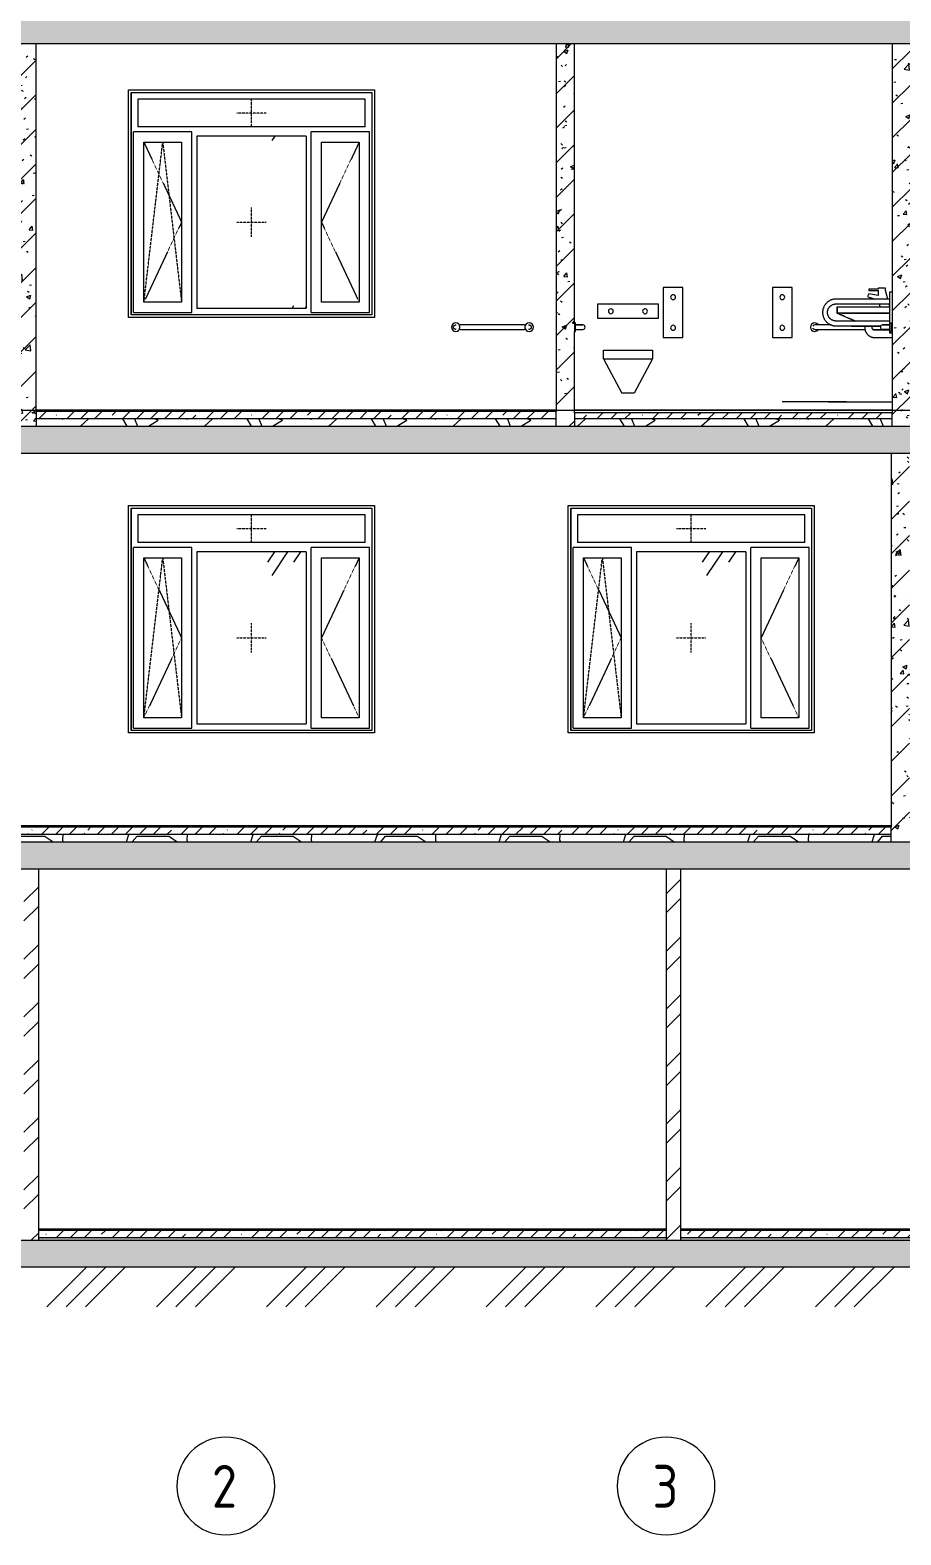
# Model space of a CAD drawing. Header units: millimetres. Extents: x -515342 to 330399, y -224905 to 507333.
# Drawn here: x 98951 to 106071, y 82231 to 94541 of the extents above; entities that cross this region are included whole.
import ezdxf

# ---------------------------------------------------------------- set-up
doc = ezdxf.new("R2010")
doc.units = ezdxf.units.MM
doc.linetypes.add('ASVP_Штриховая_ш2 п1', pattern=[3, 2, -1])
doc.layers.get('0').update_dxf_attribs({"lineweight": 0})
for name, color, linetype, lineweight in [('Линии', 7, 'Continuous', 0), ('Оборудование', 7, 'Continuous', 0), ('Окна', 7, 'Continuous', 0), ('Окна открывание', 7, 'Continuous', 0), ('Оси', 7, 'Continuous', 0), ('Перекрытие', 7, 'Continuous', 0), ('Сантехника', 7, 'Continuous', 0), ('Стены внутренние', 7, 'Continuous', 0), ('Стены перегородки', 7, 'Continuous', 0), ('Узлы', 7, 'Continuous', 0)]:
    doc.layers.add(name, color=color, linetype=linetype, lineweight=lineweight)
doc.styles.add('GOST Common', font='', dxfattribs={"width": 0.9, "height": 350})
doc.styles.get('GOST Common').set_extended_font_data('GOST Common')
pattern_1 = [(236.31, (49717.4, 8823.7), (-1777.9963, -3556.002), [641.07, -5769.6]), (236.31, (49752.95, 8717), (-1777.9963, -3556.002), [384.64, -6026.03]), (236.31, (49539.6, 8717), (-1777.9963, -3556.002), [384.64, -6026.03])]
pattern_2 = [(45, (136801.12, 95610.5), (-141.4214, 141.4214), [])]
pattern_3 = [(50, (136801.12, 95610.5), (364.368, -31.8783), [38.1, -419.1]), (355, (136801.12, 95610.5), (-70.486, 382.1133), [30.48, -335.28]), (100.451, (136831.5, 95607.84), (293.885, 350.2334), [32.38, -356.18]), (46.184, (136801.12, 95712.1), (542.1585, -84.086), [57.15, -628.65]), (96.636, (136846.3, 95705.1), (474.805, 494.8554), [48.57, -534.27]), (351.184, (136801.1, 95712.1), (474.81, 494.85), [45.72, -502.92]), (21, (136851.92, 95686.7), (303.2285, -204.5305), [38.1, -419.1]), (326, (136851.92, 95686.7), (123.604, 368.376), [30.48, -335.28]), (71.451, (136877.2, 95669.65), (426.834, 163.8427), [32.38, -356.18]), (37.5, (136801.12, 95610.49), (6.17665, 169.11015), [16.764, -314.452, 16.764, -323.596, -336.55]), (37.5, (136801.12, 95610.49), (6.17665, 169.11015), [-671.576, 16.764, -319.786]), (7.5, (136801.12, 95610.5), (133.6389, 200.3615), [16.764, -177.292, 16.764, -306.832, -128.27]), (7.5, (136801.12, 95610.5), (133.6389, 200.3615), [-517.652, 16.764, -111.506]), (327.5, (136687.84, 95610.49), (271.1818, -11.45836), [16.764, -110.236, 16.764, -379.476, -525.78]), (327.5, (136687.84, 95610.49), (271.1818, -11.45836), [-523.24, 16.764, -509.016]), (317.5, (136637.04, 95610.5), (296.2585, 50.8528), [16.764, -148.336, 16.764, -246.38, -373.38]), (317.5, (136637.04, 95610.5), (296.2585, 50.8528), [-428.244, 16.764, -356.616])]
pattern_4 = [(45, (136801.12, 95610.5), (-224.5064, 224.5064), []), (45, (137025.63, 95610.5), (-224.5064, 224.5064), [396.875, -79.375, 3.353, -76.022])]
pattern_5 = [(45, (136801.12, 95610.5), (-235.7317, 235.7317), []), (45, (136958.28, 95610.5), (-235.7317, 235.7317), [])]
pattern_6 = [(45, (136801.12, 95610.5), (-114.04925, 114.04925), []), (45, (136915.17, 95610.5), (-114.04925, 114.04925), [201.613, -40.323, 3.353, -36.97])]
pattern_7 = [(228.013, (137532.64, 96626.49), (-8127.96659, -9144.02968), [136.689, -13532.193]), (184.97, (137441.203, 96524.893), (12191.995474, 1016.05502), [234.562, -23221.62]), (132.51, (137207.52, 96504.57), (10159.91241, -11176.07977), [165.393, -16373.889]), (267.274, (136811.283, 96250.573), (1015.889526, 20320.005773), [213.602, -21146.575]), (292.834, (136801.123, 96037.213), (-5080.074175, 12191.97012), [209.453, -20735.923]), (357.274, (136882.403, 95844.173), (-20320.005773, 1015.889526), [213.602, -21146.575]), (37.694, (137095.763, 95834.013), (-13208.042725, -10159.944606), [282.477, -27965.247]), (72.255, (137319.283, 96006.733), (7112.12749, 22351.9589), [266.688, -26402.102]), (121.43, (137400.563, 96260.733), (-8128.10005, 13207.93827), [214.325, -21218.218]), (175.236, (137288.8, 96443.61), (11175.99406, -1016.06972), [244.685, -11989.575]), (222.397, (137044.963, 96463.933), (-12192.085586, -11175.907293), [316.431, -31326.709]), (138.814, (137817.12, 96240.41), (-7111.99222, 6096.00977), [108.002, -10692.226]), (171.469, (137735.843, 96311.533), (13207.991535, -2032.054043), [205.473, -20341.855]), (225, (137532.64, 96342), (1e-13, -1016.001), [143.684, -1293.157]), (203.199, (137461.52, 96463.93), (5079.98556, 2032.0367), [77.377, -7660.249]), (291.801, (137390.4, 96433.45), (-1015.9787, 3048.0072), [109.426, -5361.901]), (30.964, (137431.04, 96331.85), (3047.9913, 2032.0134), [177.728, -5746.519]), (161.565, (137583.44, 96423.3), (2031.999, -1016.0024), [128.515, -3084.36]), (16.39, (136801.12, 96433.453), (10159.97517, 3048.081194), [180.035, -17823.531]), (70.346, (136973.84, 96484.25), (-4064.03389, -11175.98797), [151.04, -14952.887]), (293.199, (137583.44, 96626.49), (-2032.0367, 5079.98556), [154.752, -7582.873]), (343.61, (137644.4, 96484.253), (-10159.97517, 3048.081194), [180.035, -17823.531]), (339.444, (136801.12, 95803.53), (-5080.00148, 2031.99615), [173.614, -8507.094]), (294.775, (136963.68, 95742.57), (-5079.97321, 11176.01259), [145.469, -14401.437]), (66.801, (137593.6, 95610.49), (2032.0367, 5079.98556), [154.752, -7582.873]), (17.354, (137654.56, 95752.73), (-13208.00149, -4063.99474), [170.313, -16860.951]), (69.444, (137095.76, 95610.49), (-2031.99615, -5080.00148), [86.807, -8593.901]), (101.31, (137532.64, 95610.5), (-1016.0048, 4063.9989), [51.806, -5128.797]), (165.964, (137522.48, 95661.3), (3048.0036, -1015.9877), [209.453, -3979.62]), (186.009, (137319.28, 95712.093), (10159.99987, 1015.999794), [194.107, -19216.546]), (303.69, (137431.04, 96240.4), (-1015.9976, 2032.0017), [146.53, -3516.71]), (353.157, (137512.323, 96118.493), (17271.99206, -2032.068835), [255.823, -25326.404]), (60.945, (137766.32, 96088.01), (-4064.04974, -7111.97225), [104.603, -10355.757]), (90, (137817.1, 96179.5), (-1016, 1016), [60.96, -955.04]), (120.256, (137298.96, 95742.57), (4063.94492, -7112.03103), [141.147, -13973.576]), (48.013, (137227.84, 95864.49), (8127.96659, 9144.02968), [273.377, -13395.505]), (0, (137410.7, 96067.7), (1016, 1016), [264.16, -751.84]), (325.305, (137674.88, 96067.69), (-10160.01873, 7111.97318), [160.644, -15903.726]), (254.055, (137806.96, 95976.25), (-1015.9713, -4064.0072), [147.932, -7248.66]), (207.646, (137766.323, 95834.013), (-19303.995784, -10160.00796), [240.858, -23844.986]), (175.426, (137552.963, 95722.253), (-13207.99929, 1016.017778), [254.812, -25226.339])]

# ---------------------------------------------------------------- blocks, each defined once
blk = doc.blocks.new('Окно_ПВХ_3Створки_1Фрамуга-верх - АР_Окно_ОП_1820_h_х1970_3ст2фр-в-V12-О_АР_П_Разрез 1-1')
at = {"layer": 'Окна'}
h = blk.add_hatch(dxfattribs=at)
h.set_pattern_fill('FP_5', color=256, style=0, pattern_type=2)
h.set_pattern_definition(pattern_1)
h.paths.add_polyline_path([(15325, 885), (15633, 885), (15633, 2193), (15325, 2193), (15325, 1193)])
at = {"layer": 'Окна открывание'}
h = blk.add_hatch(dxfattribs=at)
h.set_pattern_fill('FP_5', color=256, style=0, pattern_type=2)
h.set_pattern_definition(pattern_1)
h.paths.add_polyline_path([(15758, 836), (16652, 836), (16652, 2242), (15758, 2242), (15758, 929)])
at = {"layer": 'Окна', "color": 253, "true_color": 0xaaaaaa}
for p, q in [((15220, 2600), (17190, 2600)), ((15220, 2600), (15220, 780)), ((15220, 780), (15220, 2600)), ((15220, 2600), (17190, 2600)), ((17190, 2600), (17190, 780)), ((17190, 2600), (17190, 780)), ((17134, 2544), (15276, 2544)), ((15276, 2544), (15276, 2318)), ((17134, 2318), (17134, 2544)), ((15718, 2278), (15240, 2278)), ((15240, 800), (15240, 2278)), ((17134, 2318), (15276, 2318)), ((15718, 800), (15718, 2278)), ((15758, 2242), (15758, 836)), ((16652, 2242), (15758, 2242)), ((16652, 2242), (16652, 836)), ((17170, 2278), (16692, 2278)), ((16692, 800), (16692, 2278)), ((17170, 800), (17170, 2278)), ((15325, 2193), (15633, 2193)), ((15325, 885), (15325, 2193)), ((15633, 2193), (15633, 885)), ((16777, 2193), (17085, 2193)), ((16777, 885), (16777, 2193)), ((17085, 2193), (17085, 885)), ((15633, 885), (15325, 885)), ((17085, 885), (16777, 885)), ((17190, 780), (15220, 780)), ((17190, 780), (15220, 780)), ((15240, 800), (15718, 800)), ((15758, 836), (16652, 836)), ((16692, 800), (17170, 800))]:
    blk.add_line(p, q, dxfattribs=at)
at = {"layer": 'Окна открывание', "linetype": 'ASVP_Штриховая_ш2 п1'}
for p, q in [((16205, 2318), (16205, 2544)), ((16325, 2431), (16085, 2431)), ((15325, 885), (15479, 2193)), ((15325, 2193), (15633, 1539)), ((15479, 2193), (15633, 885)), ((17085, 2193), (16777, 1539)), ((16205, 1419), (16205, 1659)), ((15633, 1539), (15325, 885)), ((16085, 1539), (16325, 1539)), ((16777, 1539), (17085, 885))]:
    blk.add_line(p, q, dxfattribs=at)
blk = doc.blocks.new('Окно_ПВХ_3Створки_1Фрамуга-верх - АР_Окно_ОП_1820_h_х1970_3ст2фр-в-V13-О_АР_П_Разрез 1-1')
at = {"layer": 'Окна'}
h = blk.add_hatch(dxfattribs=at)
h.set_pattern_fill('FP_5', color=256, style=0, pattern_type=2)
h.set_pattern_definition(pattern_1)
h.paths.add_polyline_path([(11730.329244, 885), (12038.329244, 885), (12038.329244, 2193), (11730.329244, 2193), (11730.329244, 1193)])
at = {"layer": 'Окна открывание'}
h = blk.add_hatch(dxfattribs=at)
h.set_pattern_fill('FP_5', color=256, style=0, pattern_type=2)
h.set_pattern_definition(pattern_1)
h.paths.add_polyline_path([(12163.329244, 836), (13057.329244, 836), (13057.329244, 2242), (12163.329244, 2242), (12163.329244, 929.055762)])
at = {"layer": 'Окна', "color": 253, "true_color": 0xaaaaaa}
for p, q in [((11625.329244, 2600), (13595.329244, 2600)), ((11625.329244, 2600), (11625.329244, 780)), ((11625.329244, 780), (11625.329244, 2600)), ((11625.329244, 2600), (13595.329244, 2600)), ((13595.329244, 2600), (13595.329244, 780)), ((13595.329244, 2600), (13595.329244, 780)), ((13539.329244, 2544), (11681.329244, 2544)), ((11681.329244, 2544), (11681.329244, 2318)), ((13539.329244, 2318), (13539.329244, 2544)), ((12123.329244, 2278), (11645.329244, 2278)), ((11645.329244, 800), (11645.329244, 2278)), ((13539.329244, 2318), (11681.329244, 2318)), ((12123.329244, 800), (12123.329244, 2278)), ((12163.329244, 2242), (12163.329244, 836)), ((13057.329244, 2242), (12163.329244, 2242)), ((13057.329244, 2242), (13057.329244, 836)), ((13575.329244, 2278), (13097.329244, 2278)), ((13097.329244, 800), (13097.329244, 2278)), ((13575.329244, 800), (13575.329244, 2278)), ((11730.329244, 2193), (12038.329244, 2193)), ((11730.329244, 885), (11730.329244, 2193)), ((12038.329244, 2193), (12038.329244, 885)), ((13182.329244, 2193), (13490.329244, 2193)), ((13182.329244, 885), (13182.329244, 2193)), ((13490.329244, 2193), (13490.329244, 885)), ((12038.329244, 885), (11730.329244, 885)), ((13490.329244, 885), (13182.329244, 885)), ((13595.329244, 780), (11625.329244, 780)), ((13595.329244, 780), (11625.329244, 780)), ((11645.329244, 800), (12123.329244, 800)), ((12163.329244, 836), (13057.329244, 836)), ((13097.329244, 800), (13575.329244, 800))]:
    blk.add_line(p, q, dxfattribs=at)
at = {"layer": 'Окна открывание', "linetype": 'ASVP_Штриховая_ш2 п1'}
for p, q in [((12610.329244, 2318), (12610.329244, 2544)), ((12730.329244, 2431), (12490.329244, 2431)), ((11730.329244, 885), (11884.329244, 2193)), ((11730.329244, 2193), (12038.329244, 1539)), ((11884.329244, 2193), (12038.329244, 885)), ((13490.329244, 2193), (13182.329244, 1539)), ((12610.329244, 1419), (12610.329244, 1659)), ((12038.329244, 1539), (11730.329244, 885)), ((12490.329244, 1539), (12730.329244, 1539)), ((13182.329244, 1539), (13490.329244, 885))]:
    blk.add_line(p, q, dxfattribs=at)
blk = doc.blocks.new('Окно_ПВХ_3Створки_1Фрамуга-верх - АР_Окно_ОП_1820_h_х1970_3ст2фр-в-V29-О_АР_П_Разрез 1-1')
at = {"layer": 'Окна'}
h = blk.add_hatch(dxfattribs=at)
h.set_pattern_fill('FP_5', color=256, style=0, pattern_type=2)
h.set_pattern_definition(pattern_1)
h.paths.add_polyline_path([(11730.329244, 4285), (12038.329244, 4285), (12038.329244, 5593), (11730.329244, 5593), (11730.329244, 4593)])
at = {"layer": 'Окна открывание'}
h = blk.add_hatch(dxfattribs=at)
h.set_pattern_fill('FP_5', color=256, style=0, pattern_type=2)
h.set_pattern_definition(pattern_1)
h.paths.add_polyline_path([(12163.329244, 4236), (13057.329244, 4236), (13057.329244, 5642), (12163.329244, 5642), (12163.329244, 4329.055762)])
at = {"layer": 'Окна', "color": 253, "true_color": 0xaaaaaa}
for p, q in [((11625.329244, 6000), (13595.329244, 6000)), ((11625.329244, 6000), (11625.329244, 4180)), ((11625.329244, 4180), (11625.329244, 6000)), ((11625.329244, 6000), (13595.329244, 6000)), ((13539.329244, 5944), (11681.329244, 5944)), ((11681.329244, 5944), (11681.329244, 5718)), ((13539.329244, 5718), (13539.329244, 5944)), ((13595.329244, 6000), (13595.329244, 4180)), ((13595.329244, 6000), (13595.329244, 4180)), ((12123.329244, 5678), (11645.329244, 5678)), ((11645.329244, 4200), (11645.329244, 5678)), ((13539.329244, 5718), (11681.329244, 5718)), ((12123.329244, 4200), (12123.329244, 5678)), ((13575.329244, 5678), (13097.329244, 5678)), ((13097.329244, 4200), (13097.329244, 5678)), ((13575.329244, 4200), (13575.329244, 5678)), ((11730.329244, 5593), (12038.329244, 5593)), ((11730.329244, 4285), (11730.329244, 5593)), ((12038.329244, 5593), (12038.329244, 4285)), ((12163.329244, 5642), (12163.329244, 4236)), ((13057.329244, 5642), (12163.329244, 5642)), ((13057.329244, 5642), (13057.329244, 4236)), ((13182.329244, 5593), (13490.329244, 5593)), ((13182.329244, 4285), (13182.329244, 5593)), ((13490.329244, 5593), (13490.329244, 4285)), ((11645.329244, 4200), (12123.329244, 4200)), ((12038.329244, 4285), (11730.329244, 4285)), ((12163.329244, 4236), (13057.329244, 4236)), ((13097.329244, 4200), (13575.329244, 4200)), ((13490.329244, 4285), (13182.329244, 4285)), ((13595.329244, 4180), (11625.329244, 4180)), ((13595.329244, 4180), (11625.329244, 4180))]:
    blk.add_line(p, q, dxfattribs=at)
at = {"layer": 'Окна открывание', "linetype": 'ASVP_Штриховая_ш2 п1'}
for p, q in [((12610.329244, 5718), (12610.329244, 5944)), ((12730.329244, 5831), (12490.329244, 5831)), ((11730.329244, 4285), (11884.329244, 5593)), ((11730.329244, 5593), (12038.329244, 4939)), ((11884.329244, 5593), (12038.329244, 4285)), ((13490.329244, 5593), (13182.329244, 4939)), ((12610.329244, 4819), (12610.329244, 5059)), ((12038.329244, 4939), (11730.329244, 4285)), ((12490.329244, 4939), (12730.329244, 4939)), ((13182.329244, 4939), (13490.329244, 4285))]:
    blk.add_line(p, q, dxfattribs=at)
blk = doc.blocks.new('СД_Люблино_Фасады_rvt-1-О_АР_П_Разрез 1-1')
at = {"layer": 'Стены внутренние'}
for p, q in [((11605, 6020), (13615, 6020)), ((11605, 4160), (11605, 6020)), ((13615, 6020), (13615, 4160)), ((13615, 4160), (11605, 4160)), ((11605, 2620), (13615, 2620)), ((11605, 760), (11605, 2620)), ((13615, 2620), (13615, 760)), ((15200, 2620), (17210, 2620)), ((15200, 760), (15200, 2620)), ((17210, 2620), (17210, 760)), ((13615, 760), (11605, 760)), ((17210, 760), (15200, 760))]:
    blk.add_line(p, q, dxfattribs=at)
at = {"layer": 'Окна', "lineweight": 9}
for name in ['Окно_ПВХ_3Створки_1Фрамуга-верх - АР_Окно_ОП_1820_h_х1970_3ст2фр-в-V29-О_АР_П_Разрез 1-1', 'Окно_ПВХ_3Створки_1Фрамуга-верх - АР_Окно_ОП_1820_h_х1970_3ст2фр-в-V13-О_АР_П_Разрез 1-1', 'Окно_ПВХ_3Створки_1Фрамуга-верх - АР_Окно_ОП_1820_h_х1970_3ст2фр-в-V12-О_АР_П_Разрез 1-1']:
    blk.add_blockref(name, (0, 0), dxfattribs=at)
blk = doc.blocks.new('Опорный поручень - Опорный поручень для раковины-V3-О_АР_П_Разрез 1-1')
at = {"layer": 'Оборудование'}
for p, q in [((17830, 4310), (17390, 4310)), ((17830, 4115), (17830, 4370)), ((17830, 4370), (17850, 4370)), ((17390, 4270), (17830, 4270)), ((17830, 4130), (17390, 4130)), ((17390, 4090), (17755, 4090)), ((17830, 4030), (17830, 4045)), ((17850, 4030), (17830, 4030))]:
    blk.add_line(p, q, dxfattribs=at)
at = {"layer": 'Оборудование', "flags": 128}
for points in [[(17390, 4310), (17386, 4310), (17381, 4310), (17377, 4309), (17372, 4309), (17368, 4308), (17364, 4307), (17360, 4306), (17355, 4304), (17351, 4303), (17347, 4301), (17343, 4300), (17339, 4298), (17335, 4295), (17332, 4293), (17328, 4291), (17324, 4288), (17321, 4286), (17317, 4283), (17314, 4280), (17311, 4277), (17308, 4273), (17305, 4270), (17302, 4267), (17300, 4263), (17297, 4259), (17295, 4256), (17293, 4252), (17291, 4248), (17289, 4244), (17287, 4240), (17286, 4236), (17285, 4232), (17283, 4227), (17282, 4223), (17282, 4219), (17281, 4214), (17280, 4210), (17280, 4206), (17280, 4201), (17280, 4197), (17280, 4192), (17281, 4188), (17281, 4184), (17282, 4179), (17283, 4175), (17284, 4171), (17285, 4167), (17287, 4162), (17288, 4158), (17290, 4154), (17292, 4150), (17294, 4146), (17296, 4143), (17299, 4139), (17301, 4135), (17304, 4132), (17307, 4128), (17309, 4125), (17313, 4122), (17316, 4119), (17319, 4116), (17322, 4113), (17326, 4111), (17330, 4108), (17333, 4106), (17337, 4104), (17341, 4102), (17345, 4100), (17349, 4098), (17353, 4096), (17357, 4095), (17362, 4094), (17366, 4093), (17370, 4092), (17374, 4091), (17379, 4091), (17383, 4090), (17388, 4090), (17390, 4090)], [(17390, 4130), (17387, 4130), (17384, 4130), (17382, 4131), (17379, 4131), (17376, 4131), (17373, 4132), (17371, 4133), (17368, 4134), (17365, 4134), (17363, 4136), (17360, 4137), (17358, 4138), (17355, 4139), (17353, 4141), (17350, 4142), (17348, 4144), (17346, 4146), (17344, 4147), (17342, 4149), (17340, 4151), (17338, 4153), (17336, 4155), (17334, 4158), (17333, 4160), (17331, 4162), (17330, 4165), (17328, 4167), (17327, 4170), (17326, 4172), (17325, 4175), (17324, 4177), (17323, 4180), (17322, 4183), (17322, 4185), (17321, 4188), (17321, 4191), (17320, 4194), (17320, 4196), (17320, 4199), (17320, 4202), (17320, 4205), (17320, 4208), (17321, 4210), (17321, 4213), (17322, 4216), (17323, 4219), (17323, 4221), (17324, 4224), (17325, 4227), (17326, 4229), (17328, 4232), (17329, 4234), (17330, 4237), (17332, 4239), (17333, 4241), (17335, 4243), (17337, 4246), (17339, 4248), (17341, 4250), (17343, 4252), (17345, 4253), (17347, 4255), (17349, 4257), (17352, 4258), (17354, 4260), (17356, 4261), (17359, 4263), (17361, 4264), (17364, 4265), (17367, 4266), (17369, 4267), (17372, 4268), (17375, 4268), (17377, 4269), (17380, 4269), (17383, 4270), (17386, 4270), (17388, 4270), (17390, 4270)]]:
    blk.add_lwpolyline(points, dxfattribs=at)
blk = doc.blocks.new('Раковина для МГН 600х450 - Раковина для МГН 600х450-V182-О_АР_П_Разрез 1-1')
at = {"layer": 'Сантехника'}
for p, q in [((17659, 4353), (17646, 4332)), ((17646, 4332), (17668, 4319)), ((17734, 4390), (17659, 4390)), ((17659, 4390), (17659, 4380)), ((17659, 4380), (17734, 4380)), ((17734, 4340), (17659, 4353)), ((17668, 4319), (17671, 4323)), ((17671, 4323), (17707, 4310)), ((17794, 4400), (17734, 4400)), ((17734, 4400), (17734, 4390)), ((17734, 4380), (17734, 4340)), ((17794, 4380), (17794, 4400)), ((17813, 4310), (17794, 4380)), ((17399, 4245), (17399, 4195)), ((17399, 4245), (17399, 4195)), ((17399, 4245), (17399, 4245)), ((17399, 4245), (17439, 4245)), ((17399, 4195), (17399, 4245)), ((17402, 4195), (17399, 4195)), ((17399, 4195), (17399, 4195)), ((17459, 4169), (17399, 4195)), ((17399, 4195), (17550, 4130)), ((17399, 4195), (17399, 4195)), ((17399, 4195), (17399, 4195)), ((17443, 4176), (17399, 4195)), ((17417, 4195), (17403, 4195)), ((17439, 4195), (17418, 4195)), ((17439, 4245), (17830, 4245)), ((17830, 4195), (17439, 4195)), ((17439, 4195), (17830, 4195)), ((17742, 4270), (17749, 4245)), ((17830, 4245), (17823, 4270)), ((17550, 4130), (17494, 4154)), ((17655, 4085), (17516, 4085)), ((17625, 4085), (17625, 4075)), ((17643, 4090), (17655, 4085)), ((17753, 4085), (17655, 4085)), ((17685, 4075), (17685, 4085)), ((17830, 4055), (17705, 4055)), ((17705, 3995), (17850, 3995))]:
    blk.add_line(p, q, dxfattribs=at)
at = {"layer": 'Сантехника', "flags": 128}
for points in [[(17625, 4075), (17625, 4072), (17625, 4069), (17626, 4065), (17626, 4062), (17627, 4059), (17627, 4056), (17628, 4053), (17629, 4050), (17630, 4047), (17631, 4044), (17633, 4041), (17634, 4038), (17636, 4035), (17637, 4033), (17639, 4030), (17641, 4027), (17643, 4025), (17645, 4022), (17647, 4020), (17649, 4018), (17652, 4015), (17654, 4013), (17657, 4011), (17659, 4009), (17662, 4008), (17665, 4006), (17667, 4004), (17670, 4003), (17673, 4002), (17676, 4000), (17679, 3999), (17682, 3998), (17685, 3998), (17688, 3997), (17691, 3996), (17695, 3996), (17698, 3995), (17701, 3995), (17704, 3995), (17705, 3995)], [(17705, 4055), (17704, 4055), (17703, 4055), (17703, 4055), (17702, 4055), (17701, 4055), (17700, 4056), (17699, 4056), (17699, 4056), (17698, 4056), (17697, 4057), (17696, 4057), (17696, 4057), (17695, 4058), (17694, 4058), (17694, 4058), (17693, 4059), (17692, 4059), (17692, 4060), (17691, 4061), (17691, 4061), (17690, 4062), (17690, 4062), (17689, 4063), (17689, 4064), (17688, 4064), (17688, 4065), (17687, 4066), (17687, 4066), (17687, 4067), (17686, 4068), (17686, 4069), (17686, 4069), (17686, 4070), (17685, 4071), (17685, 4072), (17685, 4072), (17685, 4073), (17685, 4074), (17685, 4075), (17685, 4075)]]:
    blk.add_lwpolyline(points, dxfattribs=at)
blk = doc.blocks.new('Опорный поручень - Откидной поручень для унитаза-V175-О_АР_П_Разрез 1-1')
at = {"layer": 'Оборудование'}
for p, q in [((89080, 4405), (88920, 4405)), ((88920, 4405), (88920, 3995)), ((89080, 3995), (89080, 4405)), ((88920, 3995), (89080, 3995))]:
    blk.add_line(p, q, dxfattribs=at)
for centre, start, end in [((89000, 4325), 90, 270), ((89000, 4325), 270, 90), ((89000, 4075), 90, 270), ((89000, 4075), 270, 90)]:
    blk.add_arc(centre, 20, start, end, dxfattribs=at)
blk = doc.blocks.new('МГН_Санузел_Поручень горизонтальный - АР_Сантехнические приборы_МГН_Поручень горизонтальный-V7-О_АР_П_Разрез 1-1')
at = {"layer": 'Сантехника'}
for p, q in [((49015, 4115), (49015, 4045)), ((49025, 4115), (49015, 4115)), ((49025, 4115), (49015, 4115)), ((49015, 4115), (49015, 4045)), ((49025, 4098), (49025, 4115)), ((49025, 4045), (49025, 4115)), ((49085, 4098), (49025, 4098)), ((49025, 4098), (49085, 4098)), ((49015, 4045), (49025, 4045)), ((49025, 4045), (49015, 4045)), ((49025, 4062), (49085, 4062)), ((49025, 4045), (49025, 4062)), ((49025, 4062), (49085, 4062))]:
    blk.add_line(p, q, dxfattribs=at)
blk.add_arc((49085, 4080), 18, 270, 90, dxfattribs=at)
blk.add_arc((49085, 4080), 18, 270, 90, dxfattribs=at)
blk = doc.blocks.new('Унитаз - Общественные _МГН_ - Объем смыва более 6_1 л-8752277-О_АР_П_Разрез 1-1')
at = {"layer": 'Сантехника'}
for p, q in [((88335, 750), (88335, 870)), ((88335, 870), (88827, 870)), ((88827, 870), (88827, 750)), ((88827, 750), (88335, 750)), ((88381, 420), (88381, 492)), ((88381, 492), (88781, 492)), ((88781, 492), (88781, 420)), ((88381, 420), (88781, 420)), ((88381, 420), (88531, 140)), ((88381, 420), (88781, 420)), ((88781, 420), (88631, 140)), ((88631, 140), (88531, 140))]:
    blk.add_line(p, q, dxfattribs=at)
for centre, start, end in [((88441, 810), 0, 180), ((88441, 810), 180, 360), ((88721, 810), 360, 180), ((88721, 810), 180, 360)]:
    blk.add_arc(centre, 20, start, end, dxfattribs=at)
for points in [[(88438, 830), (88438, 830), (88437, 830), (88437, 830)], [(88437, 790), (88437, 790), (88438, 790), (88438, 790)], [(88444, 830), (88444, 830), (88443, 830), (88443, 830)], [(88443, 790), (88443, 790), (88444, 790), (88444, 790)], [(88718, 830), (88718, 830), (88718, 830), (88717, 830)], [(88717, 790), (88718, 790), (88718, 790), (88718, 790)], [(88724, 830), (88724, 830), (88723, 830), (88723, 830)], [(88723, 790), (88723, 790), (88724, 790), (88724, 790)]]:
    blk.add_open_spline(points, degree=3, dxfattribs=at)
blk = doc.blocks.new('2D_Трап_1200хх900 - АР_Сантехнические приборы_Трап-10140933-О_АР_П_Разрез 1-1')
at = {"layer": 'Сантехника'}
for p, q in [((90255, 70), (89880, 70)), ((90255, 70), (89880, 70)), ((90405, 70), (90255, 70)), ((90255, 70), (90405, 70)), ((90405, 70), (90780, 70)), ((90405, 70), (90780, 70))]:
    blk.add_line(p, q, dxfattribs=at)
blk = doc.blocks.new('МГН_Санузел_Поручень горизонтальный - АР_Сантехнические приборы_МГН_Поручень горизонтальный-V183-О_АР_П_Разрез 1-1')
at = {"layer": 'Сантехника'}
for p, q in [((17351, 4098), (17255, 4098)), ((17255, 4062), (17628, 4062)), ((17690, 4062), (17770, 4062))]:
    blk.add_line(p, q, dxfattribs=at)
at = {"layer": 'Сантехника', "flags": 128}
for points in [[(17255, 4098), (17253, 4098), (17252, 4098), (17250, 4098), (17249, 4098), (17247, 4098), (17245, 4098), (17244, 4098), (17242, 4098), (17241, 4098), (17239, 4098), (17238, 4098), (17237, 4098), (17235, 4098), (17234, 4098), (17232, 4098), (17231, 4098), (17230, 4098), (17229, 4098), (17227, 4098), (17226, 4098), (17225, 4098), (17224, 4098), (17223, 4098), (17222, 4098), (17221, 4098), (17221, 4098), (17220, 4098), (17219, 4098), (17218, 4098), (17218, 4098), (17217, 4098), (17217, 4098), (17216, 4098), (17216, 4098), (17216, 4098), (17215, 4098), (17215, 4098), (17215, 4098), (17215, 4098), (17215, 4098)], [(17215, 4062), (17215, 4062), (17215, 4062), (17215, 4062), (17216, 4062), (17216, 4062), (17216, 4062), (17217, 4062), (17217, 4062), (17218, 4062), (17218, 4062), (17219, 4062), (17220, 4062), (17220, 4062), (17221, 4062), (17222, 4062), (17223, 4062), (17224, 4062), (17225, 4062), (17226, 4062), (17227, 4062), (17228, 4062), (17230, 4062), (17231, 4062), (17232, 4062), (17233, 4062), (17235, 4062), (17236, 4062), (17238, 4062), (17239, 4062), (17241, 4062), (17242, 4062), (17244, 4062), (17245, 4062), (17247, 4062), (17248, 4062), (17250, 4062), (17251, 4062), (17253, 4062), (17255, 4062), (17255, 4062)]]:
    blk.add_lwpolyline(points, dxfattribs=at)
at = {"layer": 'Сантехника'}
for centre, radius, start, end in [((17215, 4080), 35, 90, 270), ((17215, 4080), 18, 90, 150), ((17215, 4080), 18, 210, 225), ((17215, 4080), 18, 240, 270), ((17215, 4080), 35, 30.1902, 90), ((17215, 4080), 18, 81.5405, 90), ((17215, 4080), 35, 270, 329.8098), ((17215, 4080), 18, 270, 279.7805), ((17815, 4080), 35, 211.0347, 225)]:
    blk.add_arc(centre, radius, start, end, dxfattribs=at)
blk = doc.blocks.new('МГН_Санузел_Поручень горизонтальный - АР_Сантехнические приборы_МГН_Поручень горизонтальный-3156318-О_АР_П_Разрез 1-1')
at = {"layer": 'Сантехника'}
for p, q in [((93460, 698), (93520, 698)), ((93520, 698), (93460, 698)), ((93520, 662), (93460, 662)), ((93520, 662), (93460, 662)), ((93520, 698), (93520, 715)), ((93520, 715), (93530, 715)), ((93520, 715), (93530, 715)), ((93520, 645), (93520, 715)), ((93520, 645), (93520, 662)), ((93530, 645), (93520, 645)), ((93520, 645), (93530, 645)), ((93530, 715), (93530, 645)), ((93530, 715), (93530, 645))]:
    blk.add_line(p, q, dxfattribs=at)
blk.add_arc((93460, 680), 18, 90, 270, dxfattribs=at)
blk.add_arc((93460, 680), 18, 90, 270, dxfattribs=at)
blk = doc.blocks.new('МГН_Санузел_Поручень горизонтальный - АР_Сантехнические приборы_МГН_Поручень горизонтальный_на дверь-10674815-О_АР_П_Разрез 1-1')
at = {"layer": 'Сантехника'}
for p, q in [((94460, 698), (93940, 698)), ((93940, 662), (94460, 662))]:
    blk.add_line(p, q, dxfattribs=at)
at = {"layer": 'Сантехника', "flags": 128}
for points in [[(93899, 662), (93899, 662), (93898, 662), (93897, 662), (93896, 662), (93896, 663), (93895, 663), (93894, 663), (93894, 663), (93893, 663), (93892, 664), (93892, 664), (93891, 664), (93890, 665), (93890, 665), (93889, 666), (93889, 666), (93888, 666), (93888, 667), (93887, 667), (93887, 668), (93886, 669), (93886, 669), (93885, 670), (93885, 670), (93884, 671), (93884, 672), (93884, 672), (93883, 673), (93883, 673), (93883, 674), (93883, 675), (93883, 676), (93882, 676), (93882, 677), (93882, 678), (93882, 678), (93882, 679), (93882, 680), (93882, 681), (93882, 681), (93882, 682), (93882, 683), (93882, 683), (93882, 684), (93883, 685), (93883, 685), (93883, 686), (93883, 687), (93884, 687), (93884, 688), (93884, 689), (93885, 689), (93885, 690), (93885, 691), (93886, 691), (93886, 692), (93887, 692), (93887, 693), (93888, 693), (93888, 694), (93889, 694), (93890, 695), (93890, 695), (93891, 695), (93891, 696), (93892, 696), (93893, 696), (93893, 697), (93894, 697), (93895, 697), (93895, 697), (93896, 698), (93897, 698), (93897, 698), (93898, 698), (93899, 698), (93900, 698)], [(93900, 698), (93900, 698), (93900, 698), (93901, 698), (93901, 698), (93901, 698), (93902, 698), (93902, 698), (93903, 698), (93903, 698), (93904, 698), (93905, 698)], [(93904, 662), (93903, 662), (93903, 662), (93902, 662), (93902, 662), (93901, 662), (93901, 662), (93901, 662), (93900, 662), (93900, 662), (93900, 662), (93900, 662)], [(93930, 698), (93932, 698), (93933, 698), (93935, 698), (93936, 698), (93938, 698), (93940, 698), (93940, 698)], [(93940, 662), (93938, 662), (93937, 662), (93935, 662), (93934, 662), (93932, 662), (93930, 662)], [(94460, 698), (94462, 698), (94463, 698), (94465, 698), (94466, 698), (94468, 698), (94470, 698)], [(94470, 662), (94468, 662), (94467, 662), (94465, 662), (94464, 662), (94462, 662), (94460, 662), (94460, 662)], [(94500, 662), (94500, 662), (94500, 662), (94499, 662), (94499, 662), (94499, 662), (94498, 662), (94498, 662), (94497, 662), (94497, 662), (94496, 662), (94495, 662)], [(94496, 698), (94497, 698), (94497, 698), (94498, 698), (94498, 698), (94499, 698), (94499, 698), (94499, 698), (94500, 698), (94500, 698), (94500, 698), (94500, 698)], [(94501, 698), (94501, 698), (94502, 698), (94503, 698), (94504, 698), (94504, 697), (94505, 697), (94506, 697), (94506, 697), (94507, 697), (94508, 696), (94508, 696), (94509, 696), (94510, 695), (94510, 695), (94511, 694), (94511, 694), (94512, 694), (94512, 693), (94513, 693), (94513, 692), (94514, 691), (94514, 691), (94515, 690), (94515, 690), (94516, 689), (94516, 688), (94516, 688), (94517, 687), (94517, 687), (94517, 686), (94517, 685), (94517, 684), (94518, 684), (94518, 683), (94518, 682), (94518, 682), (94518, 681), (94518, 680), (94518, 679), (94518, 679), (94518, 678), (94518, 677), (94518, 677), (94518, 676), (94517, 675), (94517, 675), (94517, 674), (94517, 673), (94516, 673), (94516, 672), (94516, 671), (94515, 671), (94515, 670), (94515, 669), (94514, 669), (94514, 668), (94513, 668), (94513, 667), (94512, 667), (94512, 666), (94511, 666), (94510, 665), (94510, 665), (94509, 665), (94509, 664), (94508, 664), (94507, 664), (94507, 663), (94506, 663), (94505, 663), (94505, 663), (94504, 662), (94503, 662), (94503, 662), (94502, 662), (94501, 662), (94500, 662)]]:
    blk.add_lwpolyline(points, dxfattribs=at)
at = {"layer": 'Сантехника'}
for centre, start, end in [((93900, 680), 90, 270), ((93900, 680), 270, 90), ((94500, 680), 90, 270), ((94500, 680), 270, 90)]:
    blk.add_arc(centre, 35, start, end, dxfattribs=at)
blk = doc.blocks.new('Ось сетки - Круг_Ø8 мм-6577-О_АР_П_Разрез 1-1')
at = {"layer": 'Оси'}
for start, end in [(360, 180), (180, 360)]:
    blk.add_arc((0, -5400), 400, start, end, dxfattribs=at)

msp = doc.modelspace()

# ---------------------------------------------------------------- hatches: boundary and pattern name
at = {"layer": 'Перекрытие'}
h = msp.add_hatch(dxfattribs=at)
h.set_pattern_fill('FP_1', color=256, style=0, pattern_type=2)
h.set_pattern_definition(pattern_4)
h.paths.add_polyline_path([(87845.5296, 94431.3929), (137410.5296, 94431.3929), (137410.5296, 94651.3929), (87845.5296, 94651.3929), (87845.5296, 94435.9791)])
h.paths.add_polyline_path([(141249.4004, 94431.3929), (190085.5296, 94431.3929), (190085.5296, 94651.3929), (140610.5296, 94651.3929), (140610.5296, 94431.3929), (141042.2088, 94431.3929)])
h = msp.add_hatch(dxfattribs=at)
h.set_pattern_fill('FP_19', color=256, style=0, pattern_type=2)
h.set_pattern_definition(pattern_6)
h.paths.add_polyline_path([(102711.7652, 91421.3929), (103250.5296, 91421.3929), (103250.5296, 91429.3929), (99000.5296, 91429.3929), (99000.5296, 91421.3929), (101882.9989, 91421.3929)])
h = msp.add_hatch(dxfattribs=at)
h.set_pattern_fill('FP_19', color=256, style=0, pattern_type=2)
h.set_pattern_definition(pattern_6)
h.paths.add_polyline_path([(102711.7652, 91361.3929), (103250.5296, 91361.3929), (103250.5296, 91421.3929), (99000.5296, 91421.3929), (99000.5296, 91361.3929), (101882.9989, 91361.3929)])
h = msp.add_hatch(dxfattribs=at)
h.set_pattern_fill('FP_23', color=256, style=0, pattern_type=2)
h.set_pattern_definition(pattern_7)
h.paths.add_polyline_path([(102711.7652, 91301.3929), (103250.5296, 91301.3929), (103250.5296, 91361.3929), (99000.5296, 91361.3929), (99000.5296, 91301.3929), (101882.9989, 91301.3929)])
h = msp.add_hatch(dxfattribs=at)
h.set_pattern_fill('FP_19', color=256, style=0, pattern_type=2)
h.set_pattern_definition(pattern_6)
h.paths.add_polyline_path([(105198.0643, 91361.3929), (106000.5296, 91361.3929), (106000.5296, 91411.3929), (103400.5296, 91411.3929), (103400.5296, 91361.3929), (104369.2979, 91361.3929)])
h = msp.add_hatch(dxfattribs=at)
h.set_pattern_fill('FP_23', color=256, style=0, pattern_type=2)
h.set_pattern_definition(pattern_7)
h.paths.add_polyline_path([(105198.0643, 91301.3929), (106000.5296, 91301.3929), (106000.5296, 91361.3929), (103400.5296, 91361.3929), (103400.5296, 91301.3929), (104369.2979, 91301.3929)])
h = msp.add_hatch(dxfattribs=at)
h.set_pattern_fill('FP_1', color=256, style=0, pattern_type=2)
h.set_pattern_definition(pattern_4)
h.paths.add_polyline_path([(190085.5296, 91081.3929), (190085.5296, 91301.3929), (141000.5296, 91301.3929), (141000.5296, 91081.3929), (189732.2317, 91081.3929)])
h.paths.add_polyline_path([(87845.5296, 91081.3929), (137020.5296, 91081.3929), (137020.5296, 91301.3929), (87845.5296, 91301.3929)])
h = msp.add_hatch(dxfattribs=at)
h.set_pattern_fill('FP_19', color=256, style=0, pattern_type=2)
h.set_pattern_definition(pattern_6)
h.paths.add_polyline_path([(105198.0643, 88021.3929), (105990.5296, 88021.3929), (105990.5296, 88029.3929), (91995.5296, 88029.3929), (91995.5296, 88021.3929), (104369.2979, 88021.3929)])
h = msp.add_hatch(dxfattribs=at)
h.set_pattern_fill('FP_19', color=256, style=0, pattern_type=2)
h.set_pattern_definition(pattern_6)
h.paths.add_polyline_path([(105198.0643, 87961.3929), (105990.5296, 87961.3929), (105990.5296, 88021.3929), (91995.5296, 88021.3929), (91995.5296, 87961.3929), (104369.2979, 87961.3929)])
h = msp.add_hatch(dxfattribs=at)
h.set_pattern_fill('FP_1', color=256, style=0, pattern_type=2)
h.set_pattern_definition(pattern_4)
h.paths.add_polyline_path([(88345.5296, 87681.3929), (189585.5296, 87681.3929), (189585.5296, 87901.3929), (88345.5296, 87901.3929)])
h = msp.add_hatch(dxfattribs=at)
h.set_pattern_fill('FP_23', color=256, style=0, pattern_type=2)
h.set_pattern_definition(pattern_7)
h.paths.add_polyline_path([(105198.0643, 87901.3929), (105990.5296, 87901.3929), (105990.5296, 87961.3929), (91995.5296, 87961.3929), (91995.5296, 87901.3929), (104369.2979, 87901.3929)])
h = msp.add_hatch(dxfattribs=at)
h.set_pattern_fill('FP_19', color=256, style=0, pattern_type=2)
h.set_pattern_definition(pattern_6)
h.paths.add_polyline_path([(99020.5296, 84721.3929), (104150.5296, 84721.3929), (104150.5296, 84729.3929), (99020.5296, 84729.3929)])
h = msp.add_hatch(dxfattribs=at)
h.set_pattern_fill('FP_19', color=256, style=0, pattern_type=2)
h.set_pattern_definition(pattern_6)
h.paths.add_polyline_path([(99020.5296, 84661.3929), (104150.5296, 84661.3929), (104150.5296, 84721.3929), (99020.5296, 84721.3929)])
h = msp.add_hatch(dxfattribs=at)
h.set_pattern_fill('FP_19', color=256, style=0, pattern_type=2)
h.set_pattern_definition(pattern_6)
h.paths.add_polyline_path([(112656.9614, 84721.3929), (113235.5296, 84721.3929), (113235.5296, 84729.3929), (104270.5296, 84729.3929), (104270.5296, 84721.3929), (109341.896, 84721.3929)])
h = msp.add_hatch(dxfattribs=at)
h.set_pattern_fill('FP_19', color=256, style=0, pattern_type=2)
h.set_pattern_definition(pattern_6)
h.paths.add_polyline_path([(112656.9614, 84661.3929), (113235.5296, 84661.3929), (113235.5296, 84721.3929), (104270.5296, 84721.3929), (104270.5296, 84661.3929), (109341.896, 84661.3929)])
h = msp.add_hatch(dxfattribs=at)
h.set_pattern_fill('FP_1', color=256, style=0, pattern_type=2)
h.set_pattern_definition(pattern_4)
h.paths.add_polyline_path([(188903.4654, 84421.3929), (189585.5296, 84421.3929), (189585.5296, 84641.3929), (88345.5296, 84641.3929), (88345.5296, 84421.3929), (185588.4, 84421.3929)])
for points in [[(99020.5296, 84641.3929), (104150.5296, 84641.3929), (104150.5296, 84661.3929), (99020.5296, 84661.3929)], [(112656.9614, 84641.3929), (113235.5296, 84641.3929), (113235.5296, 84661.3929), (104270.5296, 84661.3929), (104270.5296, 84641.3929), (109341.896, 84641.3929)]]:
    msp.add_hatch(color=256, dxfattribs=at).paths.add_polyline_path(points)
at = {"layer": 'Стены внутренние'}
h = msp.add_hatch(dxfattribs=at)
h.set_pattern_fill('FP_2', color=256, style=0, pattern_type=2)
h.set_pattern_definition(pattern_2)
h.paths.add_polyline_path([(99000.5296, 91301.3929), (99000.5296, 94431.3929), (98850.5296, 94431.3929), (98850.5296, 91301.3929)])
h = msp.add_hatch(dxfattribs=at)
h.set_pattern_fill('FP_3', color=256, style=0, pattern_type=2)
h.set_pattern_definition(pattern_3)
h.paths.add_polyline_path([(99000.5296, 91301.3929), (99000.5296, 94431.3929), (98850.5296, 94431.3929), (98850.5296, 91301.3929)])
h = msp.add_hatch(dxfattribs=at)
h.set_pattern_fill('FP_2', color=256, style=0, pattern_type=2)
h.set_pattern_definition(pattern_2)
h.paths.add_polyline_path([(103250.5296, 91301.3929), (103400.5296, 91301.3929), (103400.5296, 94431.3929), (103250.5296, 94431.3929), (103250.5296, 91481.9777)])
h = msp.add_hatch(dxfattribs=at)
h.set_pattern_fill('FP_3', color=256, style=0, pattern_type=2)
h.set_pattern_definition(pattern_3)
h.paths.add_polyline_path([(103250.5296, 91301.3929), (103400.5296, 91301.3929), (103400.5296, 94431.3929), (103250.5296, 94431.3929), (103250.5296, 91481.9777)])
h = msp.add_hatch(dxfattribs=at)
h.set_pattern_fill('FP_2', color=256, style=0, pattern_type=2)
h.set_pattern_definition(pattern_2)
h.paths.add_polyline_path([(106026.8306, 91301.3929), (106150.5296, 91301.3929), (106150.5296, 94431.3929), (106000.5296, 94431.3929), (106000.5296, 91301.3929)])
h = msp.add_hatch(dxfattribs=at)
h.set_pattern_fill('FP_3', color=256, style=0, pattern_type=2)
h.set_pattern_definition(pattern_3)
h.paths.add_polyline_path([(106026.8306, 91301.3929), (106150.5296, 91301.3929), (106150.5296, 94431.3929), (106000.5296, 94431.3929), (106000.5296, 91301.3929)])
h = msp.add_hatch(dxfattribs=at)
h.set_pattern_fill('FP_2', color=256, style=0, pattern_type=2)
h.set_pattern_definition(pattern_2)
h.paths.add_polyline_path([(106026.8306, 87901.3929), (106140.5296, 87901.3929), (106140.5296, 91081.3929), (105990.5296, 91081.3929), (105990.5296, 87901.3929)])
h = msp.add_hatch(dxfattribs=at)
h.set_pattern_fill('FP_3', color=256, style=0, pattern_type=2)
h.set_pattern_definition(pattern_3)
h.paths.add_polyline_path([(106026.8306, 87901.3929), (106140.5296, 87901.3929), (106140.5296, 91081.3929), (105990.5296, 91081.3929), (105990.5296, 87901.3929)])
h = msp.add_hatch(dxfattribs=at)
h.set_pattern_fill('FP_18', color=256, style=0, pattern_type=2)
h.set_pattern_definition(pattern_5)
h.paths.add_polyline_path([(99020.5296, 84641.3929), (99020.5296, 87681.3929), (98900.5296, 87681.3929), (98900.5296, 84641.3929)])
h = msp.add_hatch(dxfattribs=at)
h.set_pattern_fill('FP_18', color=256, style=0, pattern_type=2)
h.set_pattern_definition(pattern_5)
h.paths.add_polyline_path([(104270.5296, 84641.3929), (104270.5296, 87681.3929), (104150.5296, 87681.3929), (104150.5296, 84641.3929)])
at = {"layer": 'Узлы'}
h = msp.add_hatch(dxfattribs=at)
h.set_pattern_fill('FP_24', color=256, style=0, pattern_type=2)
h.set_pattern_definition([(45, (136801.1, 95610.5), (-449.013, 449.013), []), (45, (136959.9, 95610.5), (0, 898.0256), []), (45, (136642.4, 95610.5), (0, 898.0256), [])])
h.paths.add_polyline_path([(140835.0172, 84096.9743), (192218.5308, 84096.9743), (192218.5308, 86651.3929), (191985.5296, 86651.3929), (191985.5296, 84951.3929), (190085.5296, 84951.3929), (190085.5296, 84421.3929), (87850.5296, 84421.3929), (87850.5296, 87031.3929), (87745.5296, 87031.3929), (87745.5296, 88231.3929), (86136.4383, 88231.3929), (86136.4383, 84096.9743), (139177.4845, 84096.9743)])

# ---------------------------------------------------------------- linework, layer by layer
at = {"layer": 'Линии'}
for p, q in [((88345.5296, 91431.3929), (137020.5296, 91431.3929)), ((190085.5296, 84421.3929), (87850.5296, 84421.3929))]:
    msp.add_line(p, q, dxfattribs=at)
at = {"layer": 'Перекрытие'}
for p, q in [((87845.5296, 94431.3929), (137410.5296, 94431.3929)), ((103250.5296, 91431.3929), (99000.5296, 91431.3929)), ((103250.5296, 91429.3929), (99000.5296, 91429.3929)), ((99000.5296, 91421.3929), (99000.5296, 91301.3929)), ((103250.5296, 91421.3929), (99000.5296, 91421.3929)), ((103250.5296, 91361.3929), (99000.5296, 91361.3929)), ((103250.5296, 91301.3929), (103250.5296, 91421.3929)), ((106000.5296, 91431.3929), (103400.5296, 91431.3929)), ((103400.5296, 91411.3929), (103400.5296, 91301.3929)), ((106000.5296, 91411.3929), (103400.5296, 91411.3929)), ((106000.5296, 91361.3929), (103400.5296, 91361.3929)), ((106000.5296, 91301.3929), (106000.5296, 91411.3929)), ((87845.5296, 91301.3929), (137020.5296, 91301.3929)), ((87845.5296, 91081.3929), (137020.5296, 91081.3929)), ((105990.5296, 88031.3929), (91995.5296, 88031.3929)), ((105990.5296, 88029.3929), (91995.5296, 88029.3929)), ((105990.5296, 88021.3929), (91995.5296, 88021.3929)), ((105990.5296, 87901.3929), (105990.5296, 88021.3929)), ((88345.5296, 87901.3929), (143415.5296, 87901.3929)), ((105990.5296, 87961.3929), (91995.5296, 87961.3929)), ((88345.5296, 87681.3929), (143415.5296, 87681.3929)), ((104150.5296, 84731.3929), (99020.5296, 84731.3929)), ((104150.5296, 84729.3929), (99020.5296, 84729.3929)), ((104150.5296, 84721.3929), (99020.5296, 84721.3929)), ((113235.5296, 84731.3929), (104270.5296, 84731.3929)), ((113235.5296, 84729.3929), (104270.5296, 84729.3929)), ((113235.5296, 84721.3929), (104270.5296, 84721.3929)), ((88345.5296, 84641.3929), (189585.5296, 84641.3929)), ((104150.5296, 84661.3929), (99020.5296, 84661.3929)), ((113235.5296, 84661.3929), (104270.5296, 84661.3929))]:
    msp.add_line(p, q, dxfattribs=at)
at = {"layer": 'Стены перегородки'}
for p, q in [((99000.5296, 91421.3929), (99000.5296, 94431.3929)), ((103250.5296, 94431.3929), (103250.5296, 91421.3929)), ((103400.5296, 92146.3929), (103400.5296, 94431.3929)), ((106000.5296, 94431.3929), (106000.5296, 91411.3929)), ((103400.5296, 91411.3929), (103400.5296, 92076.3929)), ((105990.5296, 91081.3929), (105990.5296, 88021.3929)), ((99020.5296, 84641.3929), (99020.5296, 87681.3929)), ((104150.5296, 87681.3929), (104150.5296, 84641.3929)), ((104270.5296, 84641.3929), (104270.5296, 87681.3929))]:
    msp.add_line(p, q, dxfattribs=at)

# ---------------------------------------------------------------- block references
msp.add_blockref('СД_Люблино_Фасады_rvt-1-О_АР_П_Разрез 1-1', (88150.5296, 88031.3929))
at = {"layer": 'Оборудование'}
for name, p in [('Опорный поручень - Откидной поручень для унитаза-V175-О_АР_П_Разрез 1-1', (15208.0296, 88031.3929)), ('Опорный поручень - Откидной поручень для унитаза-V175-О_АР_П_Разрез 1-1', (16100.5296, 88031.3929)), ('Опорный поручень - Опорный поручень для раковины-V3-О_АР_П_Разрез 1-1', (88150.5296, 88031.3929))]:
    msp.add_blockref(name, p, dxfattribs=at)
at = {"layer": 'Оси'}
for p in [(100550.5296, 88031.3929), (104150.5296, 88031.3929)]:
    msp.add_blockref('Ось сетки - Круг_Ø8 мм-6577-О_АР_П_Разрез 1-1', p, dxfattribs=at)
at = {"layer": 'Сантехника'}
for name, p in [('Раковина для МГН 600х450 - Раковина для МГН 600х450-V182-О_АР_П_Разрез 1-1', (88150.5296, 88031.3929)), ('Унитаз - Общественные _МГН_ - Объем смыва более 6_1 л-8752277-О_АР_П_Разрез 1-1', (15257.8708, 91431.3929)), ('МГН_Санузел_Поручень горизонтальный - АР_Сантехнические приборы_МГН_Поручень горизонтальный_на дверь-10674815-О_АР_П_Разрез 1-1', (8530.5296, 91431.3929)), ('МГН_Санузел_Поручень горизонтальный - АР_Сантехнические приборы_МГН_Поручень горизонтальный-V7-О_АР_П_Разрез 1-1', (54385.5296, 88031.3929)), ('МГН_Санузел_Поручень горизонтальный - АР_Сантехнические приборы_МГН_Поручень горизонтальный-V183-О_АР_П_Разрез 1-1', (88150.5296, 88031.3929)), ('МГН_Санузел_Поручень горизонтальный - АР_Сантехнические приборы_МГН_Поручень горизонтальный-3156318-О_АР_П_Разрез 1-1', (12460.5296, 91431.3929)), ('2D_Трап_1200хх900 - АР_Сантехнические приборы_Трап-10140933-О_АР_П_Разрез 1-1', (15220.5296, 91431.3929))]:
    msp.add_blockref(name, p, dxfattribs=at)

# ---------------------------------------------------------------- texts
at = {"layer": 'Оси', "char_height": 350, "attachment_point": 1, "style": 'GOST Common'}
for s, insert, width in [('\\fGOST Common|b0|i0|c204|p34|;\\W.9;2', (100436.7489, 82803.9262), 274.177125), ('\\fGOST Common|b0|i0|c204|p34|;\\W.9;3', (104039.4489, 82803.9262), 266.961937)]:
    msp.add_mtext(s, dxfattribs=dict(at, insert=insert, width=width))

doc.saveas('drawing.dxf')
